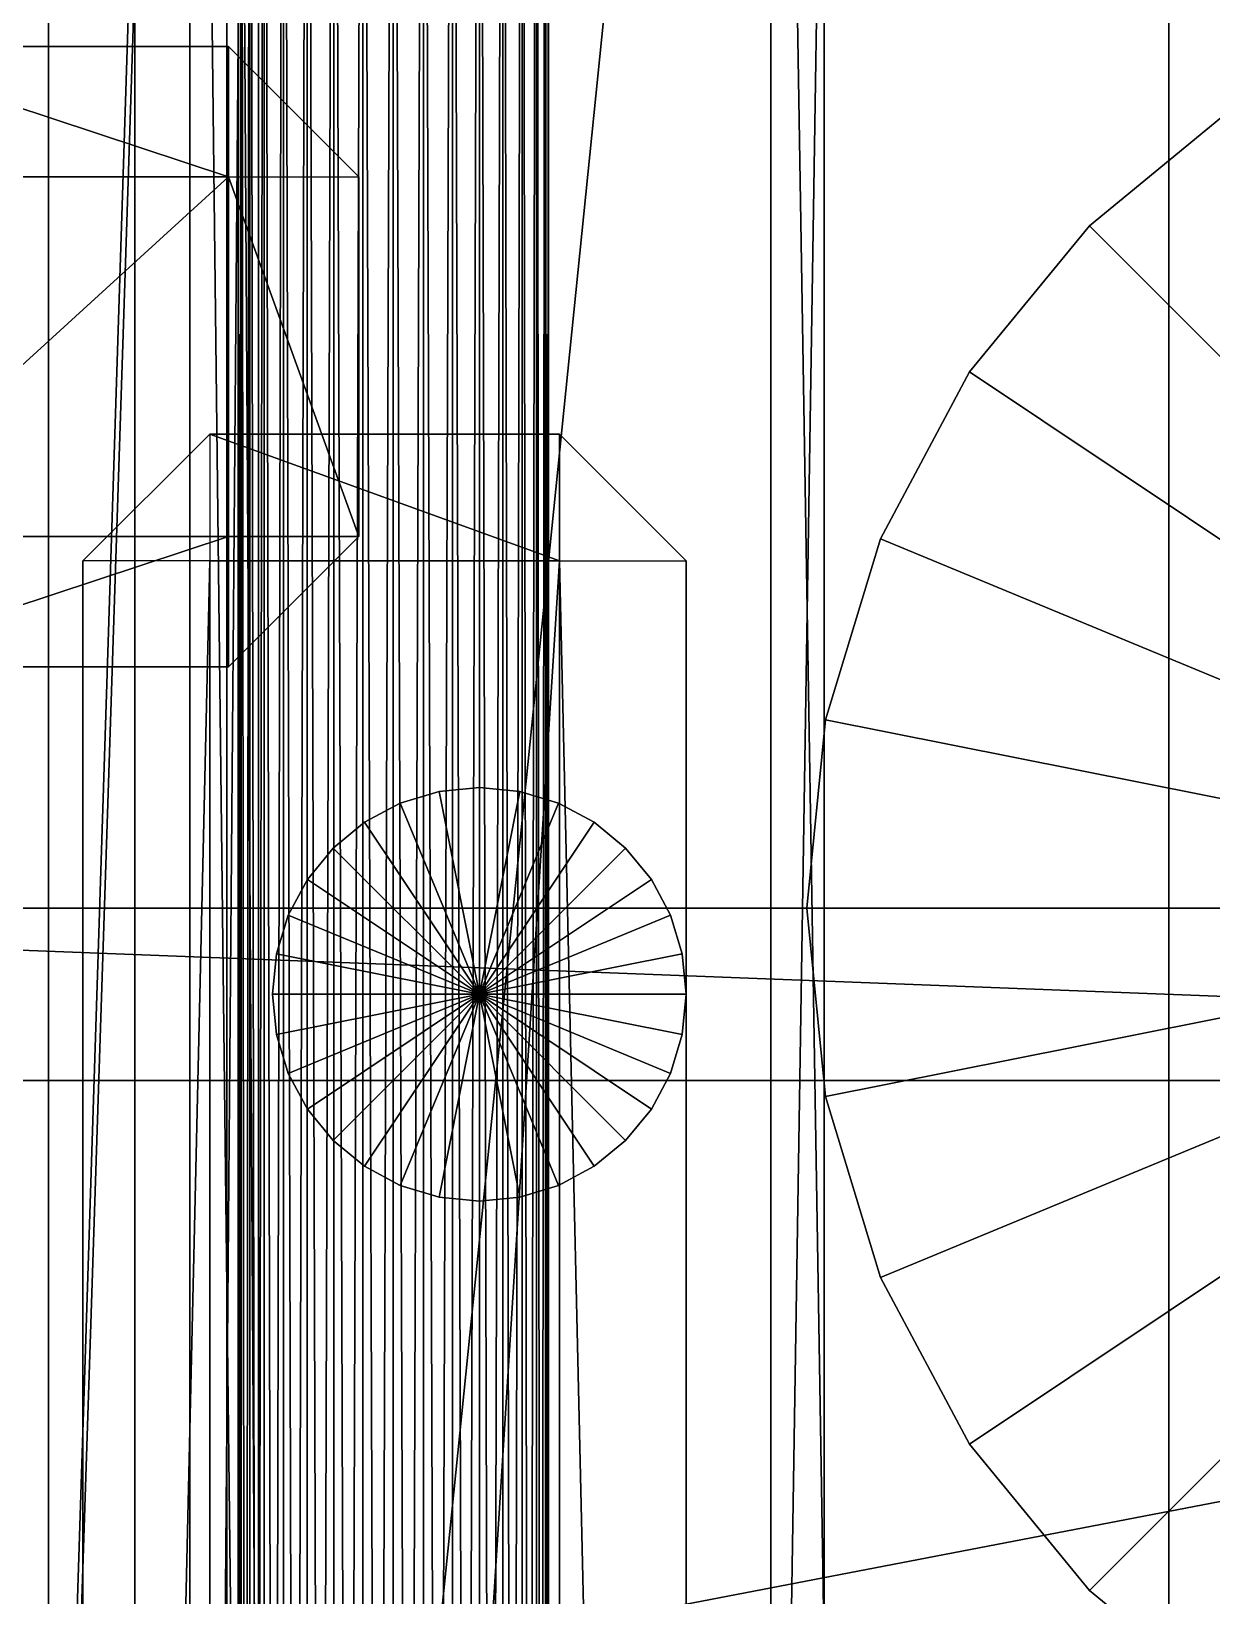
# Model space of a CAD drawing. Header units: millimetres. Extents: x -18 to 4450, y -985 to 970.
# Drawn here: x 1209 to 1277.5, y 520.1 to 610.9 of the extents above; entities that cross this region are included whole.
import ezdxf

# ---------------------------------------------------------------- set-up
doc = ezdxf.new("R2010")
doc.units = ezdxf.units.MM
for name, color, linetype in [('as_fitted_routes__j40_rt_012_under_dash_evaporator_blower_controls_feed_under_dash_evaporator_feed', 1, 'CONTINUOUS'), ('as_fitted_routes__j40_rt_026_evaporator_condensate_and_body_drain_routes_evaporator_condensate_drain', 7, 'CONTINUOUS'), ('body__cowl_top', 40, 'CONTINUOUS'), ('body__firewall', 40, 'CONTINUOUS'), ('body__floor_pan', 40, 'CONTINUOUS'), ('body__windshield_frame', 40, 'CONTINUOUS'), ('chassis__cab_body_mount_rubber_puck_4', 250, 'CONTINUOUS'), ('chassis__right_body_mount_outrigger_2', 251, 'CONTINUOUS'), ('hard_top__roof_front_gutter', 7, 'CONTINUOUS'), ('hard_top__white_hardtop_crowned_roof_skin', 7, 'CONTINUOUS'), ('hard_top__white_hardtop_roof', 7, 'CONTINUOUS'), ('interior__dash_passenger_grab_handle_left_mount', 9, 'CONTINUOUS'), ('interior__dashboard', 30, 'CONTINUOUS'), ('interior__dashboard_glovebox_door', 7, 'CONTINUOUS')]:
    doc.layers.add(name, color=color, linetype=linetype)

msp = doc.modelspace()

# ---------------------------------------------------------------- linework, layer by layer
at = {"layer": 'as_fitted_routes__j40_rt_012_under_dash_evaporator_blower_controls_feed_under_dash_evaporator_feed'}
for points in [[(1221.172929, 159.999996, 986.755788), (1221.172929, 680.000007, 986.755788), (1220.999956, 680.000007, 985.000014)], [(1221.172929, 159.999996, 986.755788), (1220.999956, 680.000007, 985.000014), (1220.999956, 159.999996, 985.000014)], [(1220.999956, 159.999996, 985.000014), (1220.999956, 680.000007, 985.000014), (1221.172929, 680.000007, 983.244181)], [(1220.999956, 159.999996, 985.000014), (1221.172929, 680.000007, 983.244181), (1221.172929, 159.999996, 983.244181)], [(1221.685052, 159.999996, 988.444149), (1221.685052, 680.000007, 988.444149), (1221.172929, 680.000007, 986.755788)], [(1221.685052, 159.999996, 988.444149), (1221.172929, 680.000007, 986.755788), (1221.172929, 159.999996, 986.755788)], [(1221.172929, 159.999996, 983.244181), (1221.172929, 680.000007, 983.244181), (1221.685052, 680.000007, 981.55582)], [(1221.172929, 159.999996, 983.244181), (1221.685052, 680.000007, 981.55582), (1221.685052, 159.999996, 981.55582)], [(1222.516775, 159.999996, 990.000129), (1222.516775, 680.000007, 990.000129), (1221.685052, 680.000007, 988.444149)], [(1222.516775, 159.999996, 990.000129), (1221.685052, 680.000007, 988.444149), (1221.685052, 159.999996, 988.444149)], [(1221.685052, 159.999996, 981.55582), (1221.685052, 680.000007, 981.55582), (1222.516775, 680.000007, 979.99984)], [(1221.685052, 159.999996, 981.55582), (1222.516775, 680.000007, 979.99984), (1222.516775, 159.999996, 979.99984)], [(1223.636031, 159.999996, 991.363943), (1223.636031, 680.000007, 991.363943), (1222.516775, 680.000007, 990.000129)], [(1223.636031, 159.999996, 991.363943), (1222.516775, 680.000007, 990.000129), (1222.516775, 159.999996, 990.000129)], [(1222.516775, 159.999996, 979.99984), (1222.516775, 680.000007, 979.99984), (1223.636031, 680.000007, 978.636026)], [(1222.516775, 159.999996, 979.99984), (1223.636031, 680.000007, 978.636026), (1223.636031, 159.999996, 978.636026)], [(1224.999905, 159.999996, 992.483199), (1224.999905, 680.000007, 992.483199), (1223.636031, 680.000007, 991.363943)], [(1224.999905, 159.999996, 992.483199), (1223.636031, 680.000007, 991.363943), (1223.636031, 159.999996, 991.363943)], [(1223.636031, 159.999996, 978.636026), (1223.636031, 680.000007, 978.636026), (1224.999905, 680.000007, 977.51677)], [(1223.636031, 159.999996, 978.636026), (1224.999905, 680.000007, 977.51677), (1224.999905, 159.999996, 977.51677)], [(1226.555824, 159.999996, 993.314922), (1226.555824, 680.000007, 993.314922), (1224.999905, 680.000007, 992.483199)], [(1226.555824, 159.999996, 993.314922), (1224.999905, 680.000007, 992.483199), (1224.999905, 159.999996, 992.483199)], [(1224.999905, 159.999996, 977.51677), (1224.999905, 680.000007, 977.51677), (1226.555824, 680.000007, 976.685107)], [(1224.999905, 159.999996, 977.51677), (1226.555824, 680.000007, 976.685107), (1226.555824, 159.999996, 976.685107)], [(1228.244185, 159.999996, 993.827045), (1228.244185, 680.000007, 993.827045), (1226.555824, 680.000007, 993.314922)], [(1228.244185, 159.999996, 993.827045), (1226.555824, 680.000007, 993.314922), (1226.555824, 159.999996, 993.314922)], [(1226.555824, 159.999996, 976.685107), (1226.555824, 680.000007, 976.685107), (1228.244185, 680.000007, 976.172924)], [(1226.555824, 159.999996, 976.685107), (1228.244185, 680.000007, 976.172924), (1228.244185, 159.999996, 976.172924)], [(1230.000019, 159.999996, 994.000018), (1230.000019, 680.000007, 994.000018), (1228.244185, 680.000007, 993.827045)], [(1230.000019, 159.999996, 994.000018), (1228.244185, 680.000007, 993.827045), (1228.244185, 159.999996, 993.827045)], [(1228.244185, 159.999996, 976.172924), (1228.244185, 680.000007, 976.172924), (1230.000019, 680.000007, 976.000011)], [(1228.244185, 159.999996, 976.172924), (1230.000019, 680.000007, 976.000011), (1230.000019, 159.999996, 976.000011)], [(1231.755853, 159.999996, 993.827045), (1231.755853, 680.000007, 993.827045), (1230.000019, 680.000007, 994.000018)], [(1231.755853, 159.999996, 993.827045), (1230.000019, 680.000007, 994.000018), (1230.000019, 159.999996, 994.000018)], [(1230.000019, 159.999996, 976.000011), (1230.000019, 680.000007, 976.000011), (1231.755853, 680.000007, 976.172924)], [(1230.000019, 159.999996, 976.000011), (1231.755853, 680.000007, 976.172924), (1231.755853, 159.999996, 976.172924)], [(1233.444095, 159.999996, 993.314922), (1233.444095, 680.000007, 993.314922), (1231.755853, 680.000007, 993.827045)], [(1233.444095, 159.999996, 993.314922), (1231.755853, 680.000007, 993.827045), (1231.755853, 159.999996, 993.827045)], [(1231.755853, 159.999996, 976.172924), (1231.755853, 680.000007, 976.172924), (1233.444095, 680.000007, 976.685107)], [(1231.755853, 159.999996, 976.172924), (1233.444095, 680.000007, 976.685107), (1233.444095, 159.999996, 976.685107)], [(1235.000134, 159.999996, 992.483199), (1235.000134, 680.000007, 992.483199), (1233.444095, 680.000007, 993.314922)], [(1235.000134, 159.999996, 992.483199), (1233.444095, 680.000007, 993.314922), (1233.444095, 159.999996, 993.314922)], [(1233.444095, 159.999996, 976.685107), (1233.444095, 680.000007, 976.685107), (1235.000134, 680.000007, 977.51677)], [(1233.444095, 159.999996, 976.685107), (1235.000134, 680.000007, 977.51677), (1235.000134, 159.999996, 977.51677)], [(1236.364007, 159.999996, 991.363943), (1236.364007, 680.000007, 991.363943), (1235.000134, 680.000007, 992.483199)], [(1236.364007, 159.999996, 991.363943), (1235.000134, 680.000007, 992.483199), (1235.000134, 159.999996, 992.483199)], [(1235.000134, 159.999996, 977.51677), (1235.000134, 680.000007, 977.51677), (1236.364007, 680.000007, 978.636026)], [(1235.000134, 159.999996, 977.51677), (1236.364007, 680.000007, 978.636026), (1236.364007, 159.999996, 978.636026)], [(1237.483263, 159.999996, 990.000129), (1237.483263, 680.000007, 990.000129), (1236.364007, 680.000007, 991.363943)], [(1237.483263, 159.999996, 990.000129), (1236.364007, 680.000007, 991.363943), (1236.364007, 159.999996, 991.363943)], [(1236.364007, 159.999996, 978.636026), (1236.364007, 680.000007, 978.636026), (1237.483263, 680.000007, 979.99984)], [(1236.364007, 159.999996, 978.636026), (1237.483263, 680.000007, 979.99984), (1237.483263, 159.999996, 979.99984)], [(1238.314867, 159.999996, 988.444149), (1238.314867, 680.000007, 988.444149), (1237.483263, 680.000007, 990.000129)], [(1238.314867, 159.999996, 988.444149), (1237.483263, 680.000007, 990.000129), (1237.483263, 159.999996, 990.000129)], [(1237.483263, 159.999996, 979.99984), (1237.483263, 680.000007, 979.99984), (1238.314867, 680.000007, 981.55582)], [(1237.483263, 159.999996, 979.99984), (1238.314867, 680.000007, 981.55582), (1238.314867, 159.999996, 981.55582)], [(1238.827109, 159.999996, 986.755788), (1238.827109, 680.000007, 986.755788), (1238.314867, 680.000007, 988.444149)], [(1238.827109, 159.999996, 986.755788), (1238.314867, 680.000007, 988.444149), (1238.314867, 159.999996, 988.444149)], [(1238.314867, 159.999996, 981.55582), (1238.314867, 680.000007, 981.55582), (1238.827109, 680.000007, 983.244181)], [(1238.314867, 159.999996, 981.55582), (1238.827109, 680.000007, 983.244181), (1238.827109, 159.999996, 983.244181)], [(1238.999963, 159.999996, 985.000014), (1238.999963, 680.000007, 985.000014), (1238.827109, 680.000007, 986.755788)], [(1238.999963, 159.999996, 985.000014), (1238.827109, 680.000007, 986.755788), (1238.827109, 159.999996, 986.755788)], [(1238.827109, 159.999996, 983.244181), (1238.827109, 680.000007, 983.244181), (1238.999963, 680.000007, 985.000014)], [(1238.827109, 159.999996, 983.244181), (1238.999963, 680.000007, 985.000014), (1238.999963, 159.999996, 985.000014)]]:
    msp.add_3dface(points, dxfattribs=at)
at = {"layer": 'as_fitted_routes__j40_rt_026_evaporator_condensate_and_body_drain_routes_evaporator_condensate_drain'}
for points in [[(1232.658863, 566.769421, 444.999993), (1232.658863, 566.769421, 875), (1230.407834, 566.086531, 875)], [(1232.658863, 566.769421, 444.999993), (1230.407834, 566.086531, 875), (1230.407834, 566.086531, 444.999993)], [(1235.000014, 555.000007, 444.999993), (1230.407834, 566.086531, 444.999993), (1232.658863, 566.769421, 444.999993)], [(1235.000014, 555.000007, 875), (1232.658863, 566.769421, 875), (1230.407834, 566.086531, 875)], [(1235.000014, 566.999972, 444.999993), (1235.000014, 566.999972, 875), (1232.658863, 566.769421, 875)], [(1235.000014, 566.999972, 444.999993), (1232.658863, 566.769421, 875), (1232.658863, 566.769421, 444.999993)], [(1235.000014, 555.000007, 444.999993), (1232.658863, 566.769421, 444.999993), (1235.000014, 566.999972, 444.999993)], [(1235.000014, 555.000007, 875), (1235.000014, 566.999972, 875), (1232.658863, 566.769421, 875)], [(1237.341046, 566.769421, 444.999993), (1237.341046, 566.769421, 875), (1235.000014, 566.999972, 875)], [(1237.341046, 566.769421, 444.999993), (1235.000014, 566.999972, 875), (1235.000014, 566.999972, 444.999993)], [(1235.000014, 555.000007, 444.999993), (1235.000014, 566.999972, 444.999993), (1237.341046, 566.769421, 444.999993)], [(1235.000014, 555.000007, 875), (1237.341046, 566.769421, 875), (1235.000014, 566.999972, 875)], [(1235.000014, 555.000007, 444.999993), (1237.341046, 566.769421, 444.999993), (1239.592195, 566.086531, 444.999993)], [(1235.000014, 555.000007, 875), (1239.592195, 566.086531, 875), (1237.341046, 566.769421, 875)], [(1239.592195, 566.086531, 444.999993), (1239.592195, 566.086531, 875), (1237.341046, 566.769421, 875)], [(1239.592195, 566.086531, 444.999993), (1237.341046, 566.769421, 875), (1237.341046, 566.769421, 444.999993)], [(1230.407834, 566.086531, 444.999993), (1230.407834, 566.086531, 875), (1228.333116, 564.977646, 875)], [(1230.407834, 566.086531, 444.999993), (1228.333116, 564.977646, 875), (1228.333116, 564.977646, 444.999993)], [(1235.000014, 555.000007, 444.999993), (1228.333116, 564.977646, 444.999993), (1230.407834, 566.086531, 444.999993)], [(1235.000014, 555.000007, 875), (1230.407834, 566.086531, 875), (1228.333116, 564.977646, 875)], [(1235.000014, 555.000007, 444.999993), (1239.592195, 566.086531, 444.999993), (1241.666794, 564.977646, 444.999993)], [(1235.000014, 555.000007, 875), (1241.666794, 564.977646, 875), (1239.592195, 566.086531, 875)], [(1241.666794, 564.977646, 444.999993), (1241.666794, 564.977646, 875), (1239.592195, 566.086531, 875)], [(1241.666794, 564.977646, 444.999993), (1239.592195, 566.086531, 875), (1239.592195, 566.086531, 444.999993)], [(1228.333116, 564.977646, 444.999993), (1228.333116, 564.977646, 875), (1226.514697, 563.485265, 875)], [(1228.333116, 564.977646, 444.999993), (1226.514697, 563.485265, 875), (1226.514697, 563.485265, 444.999993)], [(1235.000014, 555.000007, 444.999993), (1226.514697, 563.485265, 444.999993), (1228.333116, 564.977646, 444.999993)], [(1235.000014, 555.000007, 875), (1228.333116, 564.977646, 875), (1226.514697, 563.485265, 875)], [(1235.000014, 555.000007, 444.999993), (1241.666794, 564.977646, 444.999993), (1243.485332, 563.485265, 444.999993)], [(1235.000014, 555.000007, 875), (1243.485332, 563.485265, 875), (1241.666794, 564.977646, 875)], [(1243.485332, 563.485265, 444.999993), (1243.485332, 563.485265, 875), (1241.666794, 564.977646, 875)], [(1243.485332, 563.485265, 444.999993), (1241.666794, 564.977646, 875), (1241.666794, 564.977646, 444.999993)], [(1226.514697, 563.485265, 444.999993), (1226.514697, 563.485265, 875), (1225.022316, 561.666846, 875)], [(1226.514697, 563.485265, 444.999993), (1225.022316, 561.666846, 875), (1225.022316, 561.666846, 444.999993)], [(1235.000014, 555.000007, 444.999993), (1225.022316, 561.666846, 444.999993), (1226.514697, 563.485265, 444.999993)], [(1235.000014, 555.000007, 875), (1226.514697, 563.485265, 875), (1225.022316, 561.666846, 875)], [(1235.000014, 555.000007, 444.999993), (1243.485332, 563.485265, 444.999993), (1244.977593, 561.666846, 444.999993)], [(1235.000014, 555.000007, 875), (1244.977593, 561.666846, 875), (1243.485332, 563.485265, 875)], [(1244.977593, 561.666846, 444.999993), (1244.977593, 561.666846, 875), (1243.485332, 563.485265, 875)], [(1244.977593, 561.666846, 444.999993), (1243.485332, 563.485265, 875), (1243.485332, 563.485265, 444.999993)], [(1225.022316, 561.666846, 444.999993), (1225.022316, 561.666846, 875), (1223.913431, 559.592187, 875)], [(1225.022316, 561.666846, 444.999993), (1223.913431, 559.592187, 875), (1223.913431, 559.592187, 444.999993)], [(1235.000014, 555.000007, 444.999993), (1223.913431, 559.592187, 444.999993), (1225.022316, 561.666846, 444.999993)], [(1235.000014, 555.000007, 875), (1225.022316, 561.666846, 875), (1223.913431, 559.592187, 875)], [(1235.000014, 555.000007, 444.999993), (1244.977593, 561.666846, 444.999993), (1246.086597, 559.592187, 444.999993)], [(1235.000014, 555.000007, 875), (1246.086597, 559.592187, 875), (1244.977593, 561.666846, 875)], [(1246.086597, 559.592187, 444.999993), (1246.086597, 559.592187, 875), (1244.977593, 561.666846, 875)], [(1246.086597, 559.592187, 444.999993), (1244.977593, 561.666846, 875), (1244.977593, 561.666846, 444.999993)], [(1223.913431, 559.592187, 444.999993), (1223.913431, 559.592187, 875), (1223.2306, 557.341099, 875)], [(1223.913431, 559.592187, 444.999993), (1223.2306, 557.341099, 875), (1223.2306, 557.341099, 444.999993)], [(1235.000014, 555.000007, 444.999993), (1223.2306, 557.341099, 444.999993), (1223.913431, 559.592187, 444.999993)], [(1235.000014, 555.000007, 875), (1223.913431, 559.592187, 875), (1223.2306, 557.341099, 875)], [(1235.000014, 555.000007, 444.999993), (1246.086597, 559.592187, 444.999993), (1246.769428, 557.341099, 444.999993)], [(1235.000014, 555.000007, 875), (1246.769428, 557.341099, 875), (1246.086597, 559.592187, 875)], [(1246.769428, 557.341099, 444.999993), (1246.769428, 557.341099, 875), (1246.086597, 559.592187, 875)], [(1246.769428, 557.341099, 444.999993), (1246.086597, 559.592187, 875), (1246.086597, 559.592187, 444.999993)], [(1223.2306, 557.341099, 444.999993), (1223.2306, 557.341099, 875), (1223.00005, 555.000007, 875)], [(1223.2306, 557.341099, 444.999993), (1223.00005, 555.000007, 875), (1223.00005, 555.000007, 444.999993)], [(1235.000014, 555.000007, 444.999993), (1223.00005, 555.000007, 444.999993), (1223.2306, 557.341099, 444.999993)], [(1235.000014, 555.000007, 875), (1223.2306, 557.341099, 875), (1223.00005, 555.000007, 875)], [(1235.000014, 555.000007, 444.999993), (1246.769428, 557.341099, 444.999993), (1246.999979, 555.000007, 444.999993)], [(1235.000014, 555.000007, 875), (1246.999979, 555.000007, 875), (1246.769428, 557.341099, 875)], [(1246.999979, 555.000007, 444.999993), (1246.999979, 555.000007, 875), (1246.769428, 557.341099, 875)], [(1246.999979, 555.000007, 444.999993), (1246.769428, 557.341099, 875), (1246.769428, 557.341099, 444.999993)], [(1223.00005, 555.000007, 444.999993), (1223.00005, 555.000007, 875), (1223.2306, 552.658916, 875)], [(1223.00005, 555.000007, 444.999993), (1223.2306, 552.658916, 875), (1223.2306, 552.658916, 444.999993)], [(1235.000014, 555.000007, 444.999993), (1223.2306, 552.658916, 444.999993), (1223.00005, 555.000007, 444.999993)], [(1235.000014, 555.000007, 875), (1223.00005, 555.000007, 875), (1223.2306, 552.658916, 875)], [(1235.000014, 555.000007, 444.999993), (1223.913431, 550.407827, 444.999993), (1223.2306, 552.658916, 444.999993)], [(1235.000014, 555.000007, 875), (1223.2306, 552.658916, 875), (1223.913431, 550.407827, 875)], [(1235.000014, 555.000007, 444.999993), (1225.022316, 548.333168, 444.999993), (1223.913431, 550.407827, 444.999993)], [(1235.000014, 555.000007, 875), (1223.913431, 550.407827, 875), (1225.022316, 548.333168, 875)], [(1235.000014, 555.000007, 444.999993), (1226.514697, 546.51469, 444.999993), (1225.022316, 548.333168, 444.999993)], [(1235.000014, 555.000007, 875), (1225.022316, 548.333168, 875), (1226.514697, 546.51469, 875)], [(1235.000014, 555.000007, 444.999993), (1228.333116, 545.022368, 444.999993), (1226.514697, 546.51469, 444.999993)], [(1235.000014, 555.000007, 875), (1226.514697, 546.51469, 875), (1228.333116, 545.022368, 875)], [(1235.000014, 555.000007, 444.999993), (1230.407834, 543.913424, 444.999993), (1228.333116, 545.022368, 444.999993)], [(1235.000014, 555.000007, 875), (1228.333116, 545.022368, 875), (1230.407834, 543.913424, 875)], [(1235.000014, 555.000007, 444.999993), (1232.658863, 543.230593, 444.999993), (1230.407834, 543.913424, 444.999993)], [(1235.000014, 555.000007, 875), (1230.407834, 543.913424, 875), (1232.658863, 543.230593, 875)], [(1235.000014, 555.000007, 444.999993), (1235.000014, 542.999983, 444.999993), (1232.658863, 543.230593, 444.999993)], [(1235.000014, 555.000007, 875), (1232.658863, 543.230593, 875), (1235.000014, 542.999983, 875)], [(1235.000014, 555.000007, 444.999993), (1237.341046, 543.230593, 444.999993), (1235.000014, 542.999983, 444.999993)], [(1235.000014, 555.000007, 875), (1235.000014, 542.999983, 875), (1237.341046, 543.230593, 875)], [(1235.000014, 555.000007, 444.999993), (1239.592195, 543.913424, 444.999993), (1237.341046, 543.230593, 444.999993)], [(1235.000014, 555.000007, 875), (1237.341046, 543.230593, 875), (1239.592195, 543.913424, 875)], [(1235.000014, 555.000007, 444.999993), (1241.666794, 545.022368, 444.999993), (1239.592195, 543.913424, 444.999993)], [(1235.000014, 555.000007, 875), (1239.592195, 543.913424, 875), (1241.666794, 545.022368, 875)], [(1235.000014, 555.000007, 444.999993), (1243.485332, 546.51469, 444.999993), (1241.666794, 545.022368, 444.999993)], [(1235.000014, 555.000007, 875), (1241.666794, 545.022368, 875), (1243.485332, 546.51469, 875)], [(1235.000014, 555.000007, 444.999993), (1244.977593, 548.333168, 444.999993), (1243.485332, 546.51469, 444.999993)], [(1235.000014, 555.000007, 875), (1243.485332, 546.51469, 875), (1244.977593, 548.333168, 875)], [(1235.000014, 555.000007, 444.999993), (1246.086597, 550.407827, 444.999993), (1244.977593, 548.333168, 444.999993)], [(1235.000014, 555.000007, 875), (1244.977593, 548.333168, 875), (1246.086597, 550.407827, 875)], [(1235.000014, 555.000007, 444.999993), (1246.769428, 552.658916, 444.999993), (1246.086597, 550.407827, 444.999993)], [(1235.000014, 555.000007, 875), (1246.086597, 550.407827, 875), (1246.769428, 552.658916, 875)], [(1235.000014, 555.000007, 444.999993), (1246.999979, 555.000007, 444.999993), (1246.769428, 552.658916, 444.999993)], [(1235.000014, 555.000007, 875), (1246.769428, 552.658916, 875), (1246.999979, 555.000007, 875)], [(1246.769428, 552.658916, 444.999993), (1246.769428, 552.658916, 875), (1246.999979, 555.000007, 875)], [(1246.769428, 552.658916, 444.999993), (1246.999979, 555.000007, 875), (1246.999979, 555.000007, 444.999993)], [(1223.2306, 552.658916, 444.999993), (1223.2306, 552.658916, 875), (1223.913431, 550.407827, 875)], [(1223.2306, 552.658916, 444.999993), (1223.913431, 550.407827, 875), (1223.913431, 550.407827, 444.999993)], [(1246.086597, 550.407827, 444.999993), (1246.086597, 550.407827, 875), (1246.769428, 552.658916, 875)], [(1246.086597, 550.407827, 444.999993), (1246.769428, 552.658916, 875), (1246.769428, 552.658916, 444.999993)], [(1223.913431, 550.407827, 444.999993), (1223.913431, 550.407827, 875), (1225.022316, 548.333168, 875)], [(1223.913431, 550.407827, 444.999993), (1225.022316, 548.333168, 875), (1225.022316, 548.333168, 444.999993)], [(1244.977593, 548.333168, 444.999993), (1244.977593, 548.333168, 875), (1246.086597, 550.407827, 875)], [(1244.977593, 548.333168, 444.999993), (1246.086597, 550.407827, 875), (1246.086597, 550.407827, 444.999993)], [(1225.022316, 548.333168, 444.999993), (1225.022316, 548.333168, 875), (1226.514697, 546.51469, 875)], [(1225.022316, 548.333168, 444.999993), (1226.514697, 546.51469, 875), (1226.514697, 546.51469, 444.999993)], [(1243.485332, 546.51469, 444.999993), (1243.485332, 546.51469, 875), (1244.977593, 548.333168, 875)], [(1243.485332, 546.51469, 444.999993), (1244.977593, 548.333168, 875), (1244.977593, 548.333168, 444.999993)], [(1226.514697, 546.51469, 444.999993), (1226.514697, 546.51469, 875), (1228.333116, 545.022368, 875)], [(1226.514697, 546.51469, 444.999993), (1228.333116, 545.022368, 875), (1228.333116, 545.022368, 444.999993)], [(1241.666794, 545.022368, 444.999993), (1241.666794, 545.022368, 875), (1243.485332, 546.51469, 875)], [(1241.666794, 545.022368, 444.999993), (1243.485332, 546.51469, 875), (1243.485332, 546.51469, 444.999993)], [(1228.333116, 545.022368, 444.999993), (1228.333116, 545.022368, 875), (1230.407834, 543.913424, 875)], [(1228.333116, 545.022368, 444.999993), (1230.407834, 543.913424, 875), (1230.407834, 543.913424, 444.999993)], [(1239.592195, 543.913424, 444.999993), (1239.592195, 543.913424, 875), (1241.666794, 545.022368, 875)], [(1239.592195, 543.913424, 444.999993), (1241.666794, 545.022368, 875), (1241.666794, 545.022368, 444.999993)], [(1230.407834, 543.913424, 444.999993), (1230.407834, 543.913424, 875), (1232.658863, 543.230593, 875)], [(1230.407834, 543.913424, 444.999993), (1232.658863, 543.230593, 875), (1232.658863, 543.230593, 444.999993)], [(1237.341046, 543.230593, 444.999993), (1237.341046, 543.230593, 875), (1239.592195, 543.913424, 875)], [(1237.341046, 543.230593, 444.999993), (1239.592195, 543.913424, 875), (1239.592195, 543.913424, 444.999993)], [(1232.658863, 543.230593, 444.999993), (1232.658863, 543.230593, 875), (1235.000014, 542.999983, 875)], [(1232.658863, 543.230593, 444.999993), (1235.000014, 542.999983, 875), (1235.000014, 542.999983, 444.999993)], [(1235.000014, 542.999983, 444.999993), (1235.000014, 542.999983, 875), (1237.341046, 543.230593, 875)], [(1235.000014, 542.999983, 444.999993), (1237.341046, 543.230593, 875), (1237.341046, 543.230593, 444.999993)]]:
    msp.add_3dface(points, dxfattribs=at)
at = {"layer": 'body__cowl_top'}
for points in [[(1108.100057, -706.900001, 1370.000005), (1251.899958, -706.900001, 1370.000005), (1251.899958, 706.900001, 1370.000005)], [(1108.100057, -706.900001, 1370.000005), (1251.899958, 706.900001, 1370.000005), (1108.100057, 706.900001, 1370.000005)], [(1108.100057, -706.900001, 1259.99999), (1108.100057, 706.900001, 1259.99999), (1251.899958, 706.900001, 1259.99999)], [(1108.100057, -706.900001, 1259.99999), (1251.899958, 706.900001, 1259.99999), (1251.899958, -706.900001, 1259.99999)], [(1274.999976, -706.900001, 1283.100009), (1251.899958, -706.900001, 1259.99999), (1251.899958, 706.900001, 1259.99999)], [(1274.999976, -706.900001, 1283.100009), (1251.899958, 706.900001, 1259.99999), (1274.999976, 706.900001, 1283.100009)], [(1274.999976, -706.900001, 1346.899986), (1251.899958, -706.900001, 1370.000005), (1251.899958, 706.900001, 1370.000005)], [(1274.999976, -706.900001, 1346.899986), (1251.899958, 706.900001, 1370.000005), (1274.999976, 706.900001, 1346.899986)], [(1274.999976, -706.900001, 1283.100009), (1274.999976, 706.900001, 1283.100009), (1274.999976, 706.900001, 1346.899986)], [(1274.999976, -706.900001, 1283.100009), (1274.999976, 706.900001, 1346.899986), (1274.999976, -706.900001, 1346.899986)]]:
    msp.add_3dface(points, dxfattribs=at)
at = {"layer": 'body__firewall'}
for points in [[(1215.000033, -693.199992, 706.799984), (1198.199987, -693.199992, 689.999998), (1198.199987, 693.199992, 689.999998)], [(1215.000033, -693.199992, 706.799984), (1198.199987, 693.199992, 689.999998), (1215.000033, 693.199992, 706.799984)], [(1215.000033, -693.199992, 1453.199983), (1198.199987, -693.199992, 1470.000029), (1198.199987, 693.199992, 1470.000029)], [(1215.000033, -693.199992, 1453.199983), (1198.199987, 693.199992, 1470.000029), (1215.000033, 693.199992, 1453.199983)], [(1215.000033, -693.199992, 706.799984), (1215.000033, 693.199992, 706.799984), (1215.000033, 693.199992, 1453.199983)], [(1215.000033, -693.199992, 706.799984), (1215.000033, 693.199992, 1453.199983), (1215.000033, -693.199992, 1453.199983)]]:
    msp.add_3dface(points, dxfattribs=at)
at = {"layer": 'body__floor_pan'}
for points in [[(901.549995, -653.450012, 670.000017), (3428.450108, -653.450012, 670.000017), (3428.450108, 653.450012, 670.000017)], [(901.549995, -653.450012, 670.000017), (3428.450108, 653.450012, 670.000017), (901.549995, 653.450012, 670.000017)], [(901.549995, -653.450012, 615.00001), (901.549995, 653.450012, 615.00001), (3428.450108, 653.450012, 615.00001)], [(901.549995, -653.450012, 615.00001), (3428.450108, 653.450012, 615.00001), (3428.450108, -653.450012, 615.00001)]]:
    msp.add_3dface(points, dxfattribs=at)
at = {"layer": 'body__windshield_frame'}
for points in [[(1171.800017, -723.200023, 1835.000038), (1218.199968, -723.200023, 1835.000038), (1218.199968, 723.200023, 1835.000038)], [(1171.800017, -723.200023, 1835.000038), (1218.199968, 723.200023, 1835.000038), (1171.800017, 723.200023, 1835.000038)], [(1171.800017, -723.200023, 1315.000057), (1171.800017, 723.200023, 1315.000057), (1218.199968, 723.200023, 1315.000057)], [(1171.800017, -723.200023, 1315.000057), (1218.199968, 723.200023, 1315.000057), (1218.199968, -723.200023, 1315.000057)], [(1235.000014, -723.200023, 1331.799984), (1218.199968, -723.200023, 1315.000057), (1218.199968, 723.200023, 1315.000057)], [(1235.000014, -723.200023, 1331.799984), (1218.199968, 723.200023, 1315.000057), (1235.000014, 723.200023, 1331.799984)], [(1235.000014, -723.200023, 1818.199992), (1218.199968, -723.200023, 1835.000038), (1218.199968, 723.200023, 1835.000038)], [(1235.000014, -723.200023, 1818.199992), (1218.199968, 723.200023, 1835.000038), (1235.000014, 723.200023, 1818.199992)], [(1235.000014, -723.200023, 1331.799984), (1235.000014, 723.200023, 1331.799984), (1235.000014, 723.200023, 1818.199992)], [(1235.000014, -723.200023, 1331.799984), (1235.000014, 723.200023, 1818.199992), (1235.000014, -723.200023, 1818.199992)]]:
    msp.add_3dface(points, dxfattribs=at)
at = {"layer": 'chassis__cab_body_mount_rubber_puck_4'}
for points in [[(1278.888106, 606.562316, 538.999975), (1278.888106, 606.562316, 580.99997), (1270.402074, 599.597991, 580.99997)], [(1278.888106, 606.562316, 538.999975), (1270.402074, 599.597991, 580.99997), (1270.402074, 599.597991, 538.999975)], [(1309.999943, 560.000002, 538.999975), (1270.402074, 599.597991, 538.999975), (1278.888106, 606.562316, 538.999975)], [(1309.999943, 560.000002, 580.99997), (1278.888106, 606.562316, 580.99997), (1270.402074, 599.597991, 580.99997)], [(1270.402074, 599.597991, 538.999975), (1270.402074, 599.597991, 580.99997), (1263.437748, 591.111958, 580.99997)], [(1270.402074, 599.597991, 538.999975), (1263.437748, 591.111958, 580.99997), (1263.437748, 591.111958, 538.999975)], [(1309.999943, 560.000002, 538.999975), (1263.437748, 591.111958, 538.999975), (1270.402074, 599.597991, 538.999975)], [(1309.999943, 560.000002, 580.99997), (1270.402074, 599.597991, 580.99997), (1263.437748, 591.111958, 580.99997)], [(1263.437748, 591.111958, 538.999975), (1263.437748, 591.111958, 580.99997), (1258.262753, 581.430256, 580.99997)], [(1263.437748, 591.111958, 538.999975), (1258.262753, 581.430256, 580.99997), (1258.262753, 581.430256, 538.999975)], [(1309.999943, 560.000002, 538.999975), (1258.262753, 581.430256, 538.999975), (1263.437748, 591.111958, 538.999975)], [(1309.999943, 560.000002, 580.99997), (1263.437748, 591.111958, 580.99997), (1258.262753, 581.430256, 580.99997)], [(1258.262753, 581.430256, 538.999975), (1258.262753, 581.430256, 580.99997), (1255.076051, 570.925057, 580.99997)], [(1258.262753, 581.430256, 538.999975), (1255.076051, 570.925057, 580.99997), (1255.076051, 570.925057, 538.999975)], [(1309.999943, 560.000002, 538.999975), (1255.076051, 570.925057, 538.999975), (1258.262753, 581.430256, 538.999975)], [(1309.999943, 560.000002, 580.99997), (1258.262753, 581.430256, 580.99997), (1255.076051, 570.925057, 580.99997)], [(1255.076051, 570.925057, 538.999975), (1255.076051, 570.925057, 580.99997), (1253.999949, 560.000002, 580.99997)], [(1255.076051, 570.925057, 538.999975), (1253.999949, 560.000002, 580.99997), (1253.999949, 560.000002, 538.999975)], [(1309.999943, 560.000002, 538.999975), (1253.999949, 560.000002, 538.999975), (1255.076051, 570.925057, 538.999975)], [(1309.999943, 560.000002, 580.99997), (1255.076051, 570.925057, 580.99997), (1253.999949, 560.000002, 580.99997)], [(1253.999949, 560.000002, 538.999975), (1253.999949, 560.000002, 580.99997), (1255.076051, 549.074948, 580.99997)], [(1253.999949, 560.000002, 538.999975), (1255.076051, 549.074948, 580.99997), (1255.076051, 549.074948, 538.999975)], [(1309.999943, 560.000002, 538.999975), (1255.076051, 549.074948, 538.999975), (1253.999949, 560.000002, 538.999975)], [(1309.999943, 560.000002, 580.99997), (1253.999949, 560.000002, 580.99997), (1255.076051, 549.074948, 580.99997)], [(1309.999943, 560.000002, 538.999975), (1258.262753, 538.569748, 538.999975), (1255.076051, 549.074948, 538.999975)], [(1309.999943, 560.000002, 580.99997), (1255.076051, 549.074948, 580.99997), (1258.262753, 538.569748, 580.99997)], [(1309.999943, 560.000002, 538.999975), (1263.437748, 528.888047, 538.999975), (1258.262753, 538.569748, 538.999975)], [(1309.999943, 560.000002, 580.99997), (1258.262753, 538.569748, 580.99997), (1263.437748, 528.888047, 580.99997)], [(1309.999943, 560.000002, 538.999975), (1270.402074, 520.402014, 538.999975), (1263.437748, 528.888047, 538.999975)], [(1309.999943, 560.000002, 580.99997), (1263.437748, 528.888047, 580.99997), (1270.402074, 520.402014, 580.99997)], [(1309.999943, 560.000002, 538.999975), (1278.888106, 513.437688, 538.999975), (1270.402074, 520.402014, 538.999975)], [(1309.999943, 560.000002, 580.99997), (1270.402074, 520.402014, 580.99997), (1278.888106, 513.437688, 580.99997)], [(1255.076051, 549.074948, 538.999975), (1255.076051, 549.074948, 580.99997), (1258.262753, 538.569748, 580.99997)], [(1255.076051, 549.074948, 538.999975), (1258.262753, 538.569748, 580.99997), (1258.262753, 538.569748, 538.999975)], [(1258.262753, 538.569748, 538.999975), (1258.262753, 538.569748, 580.99997), (1263.437748, 528.888047, 580.99997)], [(1258.262753, 538.569748, 538.999975), (1263.437748, 528.888047, 580.99997), (1263.437748, 528.888047, 538.999975)], [(1263.437748, 528.888047, 538.999975), (1263.437748, 528.888047, 580.99997), (1270.402074, 520.402014, 580.99997)], [(1263.437748, 528.888047, 538.999975), (1270.402074, 520.402014, 580.99997), (1270.402074, 520.402014, 538.999975)], [(1270.402074, 520.402014, 538.999975), (1270.402074, 520.402014, 580.99997), (1278.888106, 513.437688, 580.99997)], [(1270.402074, 520.402014, 538.999975), (1278.888106, 513.437688, 580.99997), (1278.888106, 513.437688, 538.999975)]]:
    msp.add_3dface(points, dxfattribs=at)
at = {"layer": 'chassis__right_body_mount_outrigger_2'}
for points in [[(1144.999981, 560.000002, 535.000026), (1144.999981, 560.000002, 569.999993), (1404.999971, 560.000002, 569.999993)], [(1144.999981, 560.000002, 535.000026), (1404.999971, 560.000002, 569.999993), (1404.999971, 560.000002, 535.000026)], [(1144.999981, 560.000002, 535.000026), (1144.999981, 550.000012, 524.999976), (1404.999971, 550.000012, 524.999976)], [(1144.999981, 560.000002, 535.000026), (1404.999971, 550.000012, 524.999976), (1404.999971, 560.000002, 535.000026)], [(1144.999981, 560.000002, 569.999993), (1144.999981, 550.000012, 579.999983), (1404.999971, 550.000012, 579.999983)], [(1144.999981, 560.000002, 569.999993), (1404.999971, 550.000012, 579.999983), (1404.999971, 560.000002, 569.999993)], [(1144.999981, 500, 579.999983), (1404.999971, 500, 579.999983), (1404.999971, 550.000012, 579.999983)], [(1144.999981, 500, 579.999983), (1404.999971, 550.000012, 579.999983), (1144.999981, 550.000012, 579.999983)], [(1144.999981, 500, 524.999976), (1144.999981, 550.000012, 524.999976), (1404.999971, 550.000012, 524.999976)], [(1144.999981, 500, 524.999976), (1404.999971, 550.000012, 524.999976), (1404.999971, 500, 524.999976)]]:
    msp.add_3dface(points, dxfattribs=at)
at = {"layer": 'hard_top__roof_front_gutter'}
for points in [[(1169.659972, -777.840018, 1855.999947), (1220.340014, -777.840018, 1855.999947), (1220.340014, 777.840018, 1855.999947)], [(1169.659972, -777.840018, 1855.999947), (1220.340014, 777.840018, 1855.999947), (1169.659972, 777.840018, 1855.999947)], [(1169.659972, -777.840018, 1809.999943), (1169.659972, 777.840018, 1809.999943), (1220.340014, 777.840018, 1809.999943)], [(1169.659972, -777.840018, 1809.999943), (1220.340014, 777.840018, 1809.999943), (1220.340014, -777.840018, 1809.999943)], [(1230.000019, -777.840018, 1819.659948), (1220.340014, -777.840018, 1809.999943), (1220.340014, 777.840018, 1809.999943)], [(1230.000019, -777.840018, 1819.659948), (1220.340014, 777.840018, 1809.999943), (1230.000019, 777.840018, 1819.659948)], [(1230.000019, -777.840018, 1846.339941), (1220.340014, -777.840018, 1855.999947), (1220.340014, 777.840018, 1855.999947)], [(1230.000019, -777.840018, 1846.339941), (1220.340014, 777.840018, 1855.999947), (1230.000019, 777.840018, 1846.339941)], [(1230.000019, -777.840018, 1819.659948), (1230.000019, 777.840018, 1819.659948), (1230.000019, 777.840018, 1846.339941)], [(1230.000019, -777.840018, 1819.659948), (1230.000019, 777.840018, 1846.339941), (1230.000019, -777.840018, 1846.339941)]]:
    msp.add_3dface(points, dxfattribs=at)
at = {"layer": 'hard_top__white_hardtop_crowned_roof_skin'}
for points in [[(1125, 0, 1932.000041), (3440.000057, 0, 1942.000031), (3440.000057, 759.99999, 1896.000028)], [(1125, 0, 1932.000041), (3440.000057, 759.99999, 1896.000028), (1125, 759.99999, 1886.000037)], [(1125, 0, 1906.000018), (1125, 759.99999, 1860.000014), (3440.000057, 759.99999, 1870.000005)], [(1125, 0, 1906.000018), (3440.000057, 759.99999, 1870.000005), (3440.000057, 0, 1916.000009)]]:
    msp.add_3dface(points, dxfattribs=at)
at = {"layer": 'hard_top__white_hardtop_roof'}
for points in [[(1210.000038, -757.82001, 1850.18003), (1210.000038, -757.82001, 1883.820057), (1210.000038, 757.82001, 1883.820057)], [(1210.000038, -757.82001, 1850.18003), (1210.000038, 757.82001, 1883.820057), (1210.000038, 757.82001, 1850.18003)], [(1210.000038, -757.82001, 1850.18003), (1222.180009, -757.82001, 1838.000059), (1222.180009, 757.82001, 1838.000059)], [(1210.000038, -757.82001, 1850.18003), (1222.180009, 757.82001, 1838.000059), (1210.000038, 757.82001, 1850.18003)], [(1210.000038, -757.82001, 1883.820057), (1222.180009, -757.82001, 1896.000028), (1222.180009, 757.82001, 1896.000028)], [(1210.000038, -757.82001, 1883.820057), (1222.180009, 757.82001, 1896.000028), (1210.000038, 757.82001, 1883.820057)], [(1222.180009, -757.82001, 1896.000028), (3487.81991, -757.82001, 1896.000028), (3487.81991, 757.82001, 1896.000028)], [(1222.180009, -757.82001, 1896.000028), (3487.81991, 757.82001, 1896.000028), (1222.180009, 757.82001, 1896.000028)], [(1222.180009, -757.82001, 1838.000059), (1222.180009, 757.82001, 1838.000059), (3487.81991, 757.82001, 1838.000059)], [(1222.180009, -757.82001, 1838.000059), (3487.81991, 757.82001, 1838.000059), (3487.81991, -757.82001, 1838.000059)]]:
    msp.add_3dface(points, dxfattribs=at)
at = {"layer": 'interior__dash_passenger_grab_handle_left_mount'}
for points in [[(1197.559953, 610.000014, 1177.559972), (1197.559953, 610.000014, 1236.439943), (1220.44003, 610.000014, 1236.439943)], [(1197.559953, 610.000014, 1177.559972), (1220.44003, 610.000014, 1236.439943), (1220.44003, 610.000014, 1177.559972)], [(1197.559953, 610.000014, 1177.559972), (1197.559953, 602.44, 1169.999957), (1220.44003, 602.44, 1169.999957)], [(1197.559953, 610.000014, 1177.559972), (1220.44003, 602.44, 1169.999957), (1220.44003, 610.000014, 1177.559972)], [(1197.559953, 610.000014, 1236.439943), (1197.559953, 602.44, 1243.999958), (1220.44003, 602.44, 1243.999958)], [(1197.559953, 610.000014, 1236.439943), (1220.44003, 602.44, 1243.999958), (1220.44003, 610.000014, 1236.439943)], [(1228.000045, 602.44, 1177.559972), (1220.44003, 610.000014, 1177.559972), (1220.44003, 610.000014, 1236.439943)], [(1228.000045, 602.44, 1177.559972), (1220.44003, 610.000014, 1236.439943), (1228.000045, 602.44, 1236.439943)], [(1228.000045, 602.44, 1177.559972), (1220.44003, 610.000014, 1177.559972), (1220.44003, 602.44, 1169.999957)], [(1228.000045, 602.44, 1236.439943), (1220.44003, 610.000014, 1236.439943), (1220.44003, 602.44, 1243.999958)], [(1197.559953, 581.560016, 1243.999958), (1220.44003, 581.560016, 1243.999958), (1220.44003, 602.44, 1243.999958)], [(1197.559953, 581.560016, 1243.999958), (1220.44003, 602.44, 1243.999958), (1197.559953, 602.44, 1243.999958)], [(1197.559953, 581.560016, 1169.999957), (1197.559953, 602.44, 1169.999957), (1220.44003, 602.44, 1169.999957)], [(1197.559953, 581.560016, 1169.999957), (1220.44003, 602.44, 1169.999957), (1220.44003, 581.560016, 1169.999957)], [(1228.000045, 581.560016, 1177.559972), (1220.44003, 581.560016, 1169.999957), (1220.44003, 602.44, 1169.999957)], [(1228.000045, 581.560016, 1177.559972), (1220.44003, 602.44, 1169.999957), (1228.000045, 602.44, 1177.559972)], [(1228.000045, 581.560016, 1236.439943), (1220.44003, 581.560016, 1243.999958), (1220.44003, 602.44, 1243.999958)], [(1228.000045, 581.560016, 1236.439943), (1220.44003, 602.44, 1243.999958), (1228.000045, 602.44, 1236.439943)], [(1228.000045, 581.560016, 1177.559972), (1228.000045, 602.44, 1177.559972), (1228.000045, 602.44, 1236.439943)], [(1228.000045, 581.560016, 1177.559972), (1228.000045, 602.44, 1236.439943), (1228.000045, 581.560016, 1236.439943)], [(1197.559953, 574.000001, 1177.559972), (1197.559953, 581.560016, 1169.999957), (1220.44003, 581.560016, 1169.999957)], [(1197.559953, 574.000001, 1177.559972), (1220.44003, 581.560016, 1169.999957), (1220.44003, 574.000001, 1177.559972)], [(1197.559953, 574.000001, 1236.439943), (1197.559953, 581.560016, 1243.999958), (1220.44003, 581.560016, 1243.999958)], [(1197.559953, 574.000001, 1236.439943), (1220.44003, 581.560016, 1243.999958), (1220.44003, 574.000001, 1236.439943)], [(1228.000045, 581.560016, 1177.559972), (1220.44003, 574.000001, 1177.559972), (1220.44003, 574.000001, 1236.439943)], [(1228.000045, 581.560016, 1177.559972), (1220.44003, 574.000001, 1236.439943), (1228.000045, 581.560016, 1236.439943)], [(1228.000045, 581.560016, 1177.559972), (1220.44003, 574.000001, 1177.559972), (1220.44003, 581.560016, 1169.999957)], [(1228.000045, 581.560016, 1236.439943), (1220.44003, 574.000001, 1236.439943), (1220.44003, 581.560016, 1243.999958)], [(1197.559953, 574.000001, 1177.559972), (1220.44003, 574.000001, 1177.559972), (1220.44003, 574.000001, 1236.439943)], [(1197.559953, 574.000001, 1177.559972), (1220.44003, 574.000001, 1236.439943), (1197.559953, 574.000001, 1236.439943)]]:
    msp.add_3dface(points, dxfattribs=at)
at = {"layer": 'interior__dashboard'}
for points in [[(1235.000014, -639.999986, 1100.000024), (1235.000014, -639.999986, 1279.999971), (1235.000014, 639.999986, 1279.999971)], [(1235.000014, -639.999986, 1100.000024), (1235.000014, 639.999986, 1279.999971), (1235.000014, 639.999986, 1100.000024)], [(1235.000014, -639.999986, 1100.000024), (1254.999995, -639.999986, 1080.000043), (1254.999995, 639.999986, 1080.000043)], [(1235.000014, -639.999986, 1100.000024), (1254.999995, 639.999986, 1080.000043), (1235.000014, 639.999986, 1100.000024)], [(1235.000014, -639.999986, 1279.999971), (1254.999995, -639.999986, 1299.999952), (1254.999995, 639.999986, 1299.999952)], [(1235.000014, -639.999986, 1279.999971), (1254.999995, 639.999986, 1299.999952), (1235.000014, 639.999986, 1279.999971)], [(1254.999995, -639.999986, 1299.999952), (1335.000038, -639.999986, 1299.999952), (1335.000038, 639.999986, 1299.999952)], [(1254.999995, -639.999986, 1299.999952), (1335.000038, 639.999986, 1299.999952), (1254.999995, 639.999986, 1299.999952)], [(1254.999995, -639.999986, 1080.000043), (1254.999995, 639.999986, 1080.000043), (1335.000038, 639.999986, 1080.000043)], [(1254.999995, -639.999986, 1080.000043), (1335.000038, 639.999986, 1080.000043), (1335.000038, -639.999986, 1080.000043)]]:
    msp.add_3dface(points, dxfattribs=at)
at = {"layer": 'interior__dashboard_glovebox_door'}
for points in [[(1212.000012, 580.150008, 1122.349977), (1219.34998, 587.499976, 1122.349977), (1219.34998, 587.499976, 1257.650018)], [(1212.000012, 580.150008, 1122.349977), (1219.34998, 587.499976, 1257.650018), (1212.000012, 580.150008, 1257.650018)], [(1212.000012, 580.150008, 1122.349977), (1219.34998, 587.499976, 1122.349977), (1219.34998, 580.150008, 1115.00001)], [(1212.000012, 580.150008, 1257.650018), (1219.34998, 587.499976, 1257.650018), (1219.34998, 580.150008, 1264.999986)], [(1219.34998, 587.499976, 1122.349977), (1219.34998, 587.499976, 1257.650018), (1239.650011, 587.499976, 1257.650018)], [(1219.34998, 587.499976, 1122.349977), (1239.650011, 587.499976, 1257.650018), (1239.650011, 587.499976, 1122.349977)], [(1219.34998, 587.499976, 1122.349977), (1219.34998, 580.150008, 1115.00001), (1239.650011, 580.150008, 1115.00001)], [(1219.34998, 587.499976, 1122.349977), (1239.650011, 580.150008, 1115.00001), (1239.650011, 587.499976, 1122.349977)], [(1219.34998, 587.499976, 1257.650018), (1219.34998, 580.150008, 1264.999986), (1239.650011, 580.150008, 1264.999986)], [(1219.34998, 587.499976, 1257.650018), (1239.650011, 580.150008, 1264.999986), (1239.650011, 587.499976, 1257.650018)], [(1246.999979, 580.150008, 1122.349977), (1239.650011, 587.499976, 1122.349977), (1239.650011, 587.499976, 1257.650018)], [(1246.999979, 580.150008, 1122.349977), (1239.650011, 587.499976, 1257.650018), (1246.999979, 580.150008, 1257.650018)], [(1246.999979, 580.150008, 1122.349977), (1239.650011, 587.499976, 1122.349977), (1239.650011, 580.150008, 1115.00001)], [(1246.999979, 580.150008, 1257.650018), (1239.650011, 587.499976, 1257.650018), (1239.650011, 580.150008, 1264.999986)], [(1212.000012, 259.849995, 1122.349977), (1212.000012, 259.849995, 1257.650018), (1212.000012, 580.150008, 1257.650018)], [(1212.000012, 259.849995, 1122.349977), (1212.000012, 580.150008, 1257.650018), (1212.000012, 580.150008, 1122.349977)], [(1212.000012, 259.849995, 1122.349977), (1219.34998, 259.849995, 1115.00001), (1219.34998, 580.150008, 1115.00001)], [(1212.000012, 259.849995, 1122.349977), (1219.34998, 580.150008, 1115.00001), (1212.000012, 580.150008, 1122.349977)], [(1212.000012, 259.849995, 1257.650018), (1219.34998, 259.849995, 1264.999986), (1219.34998, 580.150008, 1264.999986)], [(1212.000012, 259.849995, 1257.650018), (1219.34998, 580.150008, 1264.999986), (1212.000012, 580.150008, 1257.650018)], [(1219.34998, 259.849995, 1264.999986), (1239.650011, 259.849995, 1264.999986), (1239.650011, 580.150008, 1264.999986)], [(1219.34998, 259.849995, 1264.999986), (1239.650011, 580.150008, 1264.999986), (1219.34998, 580.150008, 1264.999986)], [(1219.34998, 259.849995, 1115.00001), (1219.34998, 580.150008, 1115.00001), (1239.650011, 580.150008, 1115.00001)], [(1219.34998, 259.849995, 1115.00001), (1239.650011, 580.150008, 1115.00001), (1239.650011, 259.849995, 1115.00001)], [(1246.999979, 259.849995, 1122.349977), (1239.650011, 259.849995, 1115.00001), (1239.650011, 580.150008, 1115.00001)], [(1246.999979, 259.849995, 1122.349977), (1239.650011, 580.150008, 1115.00001), (1246.999979, 580.150008, 1122.349977)], [(1246.999979, 259.849995, 1257.650018), (1239.650011, 259.849995, 1264.999986), (1239.650011, 580.150008, 1264.999986)], [(1246.999979, 259.849995, 1257.650018), (1239.650011, 580.150008, 1264.999986), (1246.999979, 580.150008, 1257.650018)], [(1246.999979, 259.849995, 1122.349977), (1246.999979, 580.150008, 1122.349977), (1246.999979, 580.150008, 1257.650018)], [(1246.999979, 259.849995, 1122.349977), (1246.999979, 580.150008, 1257.650018), (1246.999979, 259.849995, 1257.650018)]]:
    msp.add_3dface(points, dxfattribs=at)

doc.saveas('drawing.dxf')
